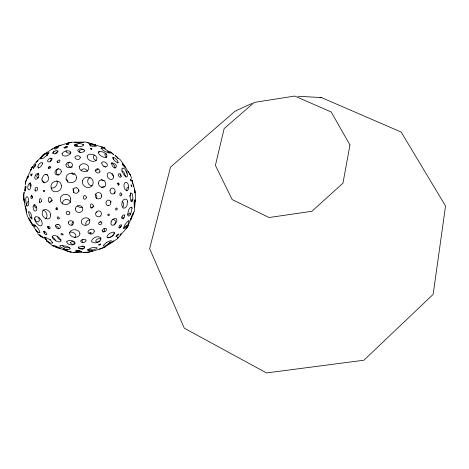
<?xml version="1.0" encoding="UTF-8"?>
<svg xmlns="http://www.w3.org/2000/svg" width="469" height="469" viewBox="0 0 469 469"><rect width="100%" height="100%" fill="white"/><g stroke="black" fill="none" stroke-linecap="round" stroke-linejoin="round"><path stroke-width="0.7" d="M26.411 212.68L25.332 206.079L26.117 208.981L26.416 212.65M113.328 159.255L112.8 157.531M134.316 211.654L135.658 195.239L135.26 193.82M117.221 163.148L117.461 162.374L118.34 162.503M24.968 188.819L25.039 191.176M49.016 229.089L48.805 228.092M25.308 183.42L27.278 177.153M126.706 190.977C126.829 189.769 126.431 187.014 128.336 187.125M25.314 183.344L25.684 181.28M135.008 199.794L134.363 207.398L134.058 202.362A1.888 0.346 -88.9 0 1 134.075 202.116L134.574 200.034L135.107 201.224L135.318 200.937M114.471 193.638L115.104 191.868M24.974 188.262L25.109 186.433M38.323 168.283L38.364 167.75M100.858 239.882L100.495 238.856L99.27 238.621A2.603 1.395 -22.7 0 0 97.224 239.237L96.057 240.192L95.74 241.095L96.133 241.799L97.359 242.033A2.609 1.395 -22.7 0 0 99.41 241.418L100.061 240.972M123.259 218.871C123.582 218.009 123.007 216.461 121.922 217.135M98.074 168.588L97.482 169.737L96.034 170.511A4.157 3.207 21 0 1 94.961 170.581M130.687 192.812L130.423 194.547M131.144 201.658L132 199.378L133.061 200.064M23.45 197.994L24.13 192.261L23.726 194.612L24.183 200.339L23.45 197.994L25.232 206.823M26.622 204.666L26.932 206.149M25.303 185.021L25.549 183.784M32.267 166.993L27.073 177.903M24.183 200.527L24.558 199.108M26.633 204.613L27.143 202.596L27.917 201.67A5.247 2.198 87.7 0 1 28.609 201.576M115.034 168.459C115.368 166.237 113.568 163.411 111.212 163.235M26.457 210.071L26.499 210.962M67.759 182.265L67.419 180.078L65.865 179.099M30.245 182.552L29.916 184.311A3.664 1.454 -70.2 0 0 30.555 185.964L31.118 185.941M126.653 226.943C127.861 223.684 123.951 227.189 123.775 228.444M63.069 234.471L62.406 234.963A0.967 0.604 15.3 0 1 62.031 234.963L60.876 234.224L61.48 233.404A1.266 0.915 20 0 1 61.972 233.404L63.069 234.459M96.555 198.627L96.919 196.3L95.612 194.078M66.264 150.772L66.041 151.411C66.692 153.322 69.353 153.299 71.024 152.917M30.673 174.556L30.86 174.04M56.972 207.691L56.034 209.485M53.964 150.936L52.956 152.519M84.672 247.392L84.572 247.661C82.972 248.869 78.675 249.531 78.323 246.952M31.024 196.288L30.989 198.076L31.822 198.745L32.531 197.783L32.338 196.288M55.389 240.931L55.301 239.765L52.61 237.015M105.203 246.876L99.598 249.039L102.318 248.13A3.142 0.317 -17.6 0 1 103.866 247.679L117.01 239.09L127.275 227.412L133.137 214.327M91.824 148.386L91.637 149.271M91.748 149.013L91.455 149.195A0.821 0.422 16.8 0 1 90.91 149.154L90.716 149.083A0.85 0.434 16.7 0 1 90.318 148.796L90.347 148.409L91.004 148.421A0.874 0.346 22.2 0 1 91.303 148.55L91.543 148.708M34.735 204.812L34.589 205.252A2.82 1.495 83.7 0 0 34.542 205.615L35.292 207.802L36.09 207.831L36.646 207.04A1.554 0.997 78.7 0 0 36.717 206.677M57.734 236.036C56.954 238.264 59.463 239.735 61.339 240.052M122.989 207.151C123.763 205.404 123.886 203.013 122.491 201.541M26.469 179.574L25.684 181.28M119.454 228.063L120.891 226.498A1.94 0.838 -58.6 0 1 121.283 226.463M127.779 226.287L128.166 225.407L127.808 226.205M133.079 214.433L133.958 211.888L132.534 214.034A6.156 0.891 -68.2 0 0 132.199 214.784L130.892 219.304L131.848 217.182M116.089 236.622L116.16 235.872M73.58 192.478L73.821 190.49L72.859 188.591M70.121 248.693L69.037 249.502L66.399 249.754L60.718 247.128A5.522 1.483 25.6 0 1 60.096 245.445L66.492 246.225L69.23 247.386L70.127 248.676M50.5 161.459L51.309 159.325L50.464 158.176M72.091 172.674L72.044 174.034L73.604 174.45A1.665 1.436 -29.7 0 0 74.208 174.058L74.413 173.788M31.13 169.344L30.456 170.804L32.654 166.448L31.282 169.033M35.081 166.231L35.134 166.132A1.97 0.657 -58 0 0 35.503 165.176L35.662 164.373L34.079 166.132A2.181 0.399 -60.7 0 0 33.481 167.345L33.299 168.471L35.069 166.255M110.948 201.031L110.883 202.321M114.454 232.735C113.381 235.561 110.59 237.49 107.624 237.771M130.605 219.422L130.874 218.648L130.617 218.941M55.418 147.114L43.154 154.788L36.752 161.758M120.064 234.94L121.02 233.879M31.03 196.277L31.693 195.614L32.332 196.282M117.86 158.317L118.387 158.475M127.621 215.007L129.456 212.996L130.341 213.647L130.599 214.978M111.276 242.162L109.84 242.479A2.052 0.469 -33.8 0 0 108.673 243.247L107.612 244.519M55.09 153.885L57.048 151.815A2.052 0.686 -32.5 0 1 57.3 151.651L58.344 151.088M81.155 170.511L82.315 169.338A3.658 3.037 -1.6 0 1 83.781 168.893C85.34 168.723 87.128 169.731 87.234 171.425M83.64 144.581L83.711 145.085M103.684 231.985L104.64 230.097L104.065 228.215M37.813 160.562L36.512 161.998L36.752 161.758M120.076 234.922L121.008 233.867M119.624 225.618L118.874 227.043A1.964 0.944 -52.4 0 0 119.196 227.922L120.691 227.043L121.594 225.202A1.97 0.944 -52.4 0 0 120.92 224.721L119.759 225.466M90.945 207.826L93.296 206.559M103.696 166.812L104.323 166.501A1.196 0.821 40.4 0 1 104.757 166.636L105.419 167.351M35.685 164.42L35.38 164.941L35.849 164.637M96.034 212.797L96.79 211.859M129.679 195.819L130.13 195.262M37.602 174.544L36.887 175.682L36.858 176.971L37.391 177.604L38.798 177.153M125.798 228.526L126.097 228.169M100.36 216.068C103.391 213.712 99.68 208.816 96.796 211.789C93.442 214.128 97.499 218.783 100.354 216.074M117.443 237.953L117.83 237.525M127.679 226.498L126.583 227.881L127.433 227.055M113.949 225.073L114.078 224.932A4.022 2.257 -55.3 0 0 115.374 222.066C115.761 220.348 113.744 218.906 112.22 219.773M33.317 165.416L36.582 161.887M43.078 155.544L40.692 157.813L43.101 154.993L46.021 153.299L43.078 155.538M117.479 238.176L118.364 237.079L118.018 237.332M99.176 222.447C97.74 223.514 99.27 225.571 100.712 224.587A1.513 1.108 -31.9 0 0 101.263 224.229C102.752 223.267 101.345 221.128 99.838 222.013A1.823 1.507 -31.2 0 0 99.176 222.447M37.719 174.421L38.745 173.665M82.902 239.196L81.952 240.919L82.884 242.502M73.24 221.69L71.962 223.437L72.062 225.396M101.632 187.623L102.799 186.797L104.974 186.498M49.55 202.121L51.127 200.972L52.329 200.738M69.652 247.398L69.336 247.673C66.938 247.96 63.35 247.802 62.336 245.14M58.32 168.435C55.635 169.86 55.383 174.585 58.871 175.089M94.568 155.075L93.566 155.855L93.366 157.783L94.087 159.143L96.309 160.779M132.135 207.122L131.379 207.069M74.788 237.566C78.487 234.758 72.203 230.607 69.289 232.483M110.907 242.473L107.606 244.531M52.399 148.825L51.397 149.652L51.684 149.57M48.987 152.642L46.537 154.887L46.994 155.438L47.779 155.45M112.326 173.688L112.032 174.198L112.501 175.072A1.126 0.762 63.4 0 0 112.853 175.33L113.234 175.371M106.146 242.819L103.585 245.14L103.256 246.149L104.44 246.143L107.53 244.572A7.668 0.586 -33.5 0 0 108.48 243.939L111.042 241.769L111.393 240.755L110.221 240.744L106.996 242.25A6.906 2.48 -33 0 0 106.146 242.819M86.577 142.359L95.453 144.804M74.331 145.331L76.171 144.78M57.142 209.596L56.849 209.696A1.038 0.85 55.9 0 1 56.262 209.502L55.823 208.512L56.497 207.843A0.915 0.797 69.5 0 1 57.142 208.06L57.546 208.916L57.23 209.537M54.474 147.94L56.421 146.691L60.993 145.249L55.43 147.108M90.107 146.123L90.687 145.789L90.757 144.997L89.444 144.458M69.365 162.092C66.023 163.933 69.019 168.283 72.226 167.081M45.358 218.923C48.694 217 46.578 210.622 42.96 210.118M44.274 233.21L44.848 232.196L44.502 231.07M67.337 146.498L65.572 147.254A8.202 2.486 -13.5 0 1 64.476 147.583L64.007 147.712M90.165 177.599C85.798 179.082 87.639 185.923 92.035 185.8M236.845 110.332L251.982 103.461M91.666 250.651L92.399 249.959L91.074 249.696A2.855 0.885 -5.4 0 0 89.315 249.684L87.568 250.018M86.63 252.428L83.617 252.334L89.274 252.123L92.581 251.085L87.111 252.433L71.153 252.363L57.136 247.538M82.438 249.15L84.484 248.001L84.643 247.503L84.103 246.753L81.958 246.46L78.546 247.222A3.248 1.243 7.6 0 0 79.56 248.717L82.403 249.162M35.796 229.845L38.001 232.389M68.984 142.781L67.577 143.227L71.417 142.465L69.518 142.617L59.059 145.742M83.201 142.353L79.027 142.476L83.201 142.347M48.846 167.128L50.945 167.011M108.562 205.639C112.044 205.363 111.352 198.932 107.759 200.169A3.142 2.685 87.8 0 0 106.557 201.277A3.201 2.89 -63.4 0 0 105.959 202.913C105.806 204.367 107.114 206.061 108.679 205.604M91.144 251.63L100.178 248.933M82.667 207.192L79.965 207.474L77.403 205.979M29.998 217.317L31.065 217.546L32.115 218.917M89.855 219.732C87.351 219.861 85.059 222.476 85.938 224.979M47.697 174.972L45.599 174.228M236.734 110.819L235.286 111.042L170.528 167.081L149.64 248.676L184.311 328.206L266.486 372.937L363.897 360.227L433.151 294.385L445.55 206.002L401.142 132.041L321.417 97.564L297.956 96.245M319.969 97.792L321.417 97.564M66.938 144.563L68.116 144.487M89.556 251.155L89.907 251.132M74.307 142.342L74.929 142.312A3.822 0.352 1 0 1 76.429 142.295L78.446 142.347M71.247 142.224L86.091 142.037M76.312 187.752C72.132 187.014 72.109 193.89 76.195 193.281A2.878 2.843 3.5 0 0 78.241 191.968C79.29 190.391 78.194 188.051 76.324 187.752M69.858 251.888C75.532 252.146 61.281 249.971 69.512 251.771M75.304 252.34L78.053 252.281L73.668 252.293L75.081 252.334M98.173 152.032L99.217 151.827A4.268 1.571 27 0 0 99.451 151.387M106.258 153.603L105.109 153.855L104.816 154.377L105.384 156.036L106.744 157.514M83.781 149.4L82.673 149.341A2.251 1.067 9.1 0 0 82.374 149.341L79.56 150.297L79.449 151.815L80.521 152.654M63.567 248.892L67.102 249.643A2.679 0.698 12 0 1 67.442 249.743M76.177 144.78L77.051 144.903M121.606 170.997L123.834 172.047L125.885 177.083M100.905 148.38L101.732 148.157L101.24 147.659M80.381 142.5L80.686 142.535M83.341 246.237L81.969 246.008M51.086 188.016C54.967 188.978 58.478 184.335 56.995 180.741M76.201 250.194L79.654 250.909L75.656 251.349M86.947 142.5L103.872 147.6M58.127 224.358C54.322 223.115 55.113 228.555 58.138 228.766C61.545 229.218 60.736 224.311 57.857 224.305M131.76 178.425L129.96 174.157M55.365 225.607L57.728 226.832L58.631 228.309M66.815 250.364L65.953 250.135M101.843 146.709L105.22 148.345L104.429 147.77A3.049 0.369 19.9 0 1 104.042 147.647L103.878 147.6M101.187 222.03L100.378 221.796M49.134 242.989L48.817 242.403A2.861 0.363 34.5 0 0 48.541 242.18L46.425 240.837L53.167 246.172M77.057 144.903C78.968 145.742 74.905 146.469 74.272 145.695M93.923 144.3L95.447 144.798M58.039 247.849L60.53 248.547A4.338 0.61 22.4 0 0 58.777 247.345L55.336 245.891A2.14 0.305 22.4 0 0 55.072 245.797L52.804 245.316A4.338 0.61 22.4 0 0 53.53 246.166L57.107 247.573M57.247 247.509L57.81 247.82L55.747 246.817L57.241 247.503M64.118 249.508L63.62 249.279M45.1 239.02L46.765 239.659L44.491 237.009M42.615 180.641L43.635 181.403L44.133 182.986M119.278 158.991L120.275 159.683L124.308 165.463L129.004 173.055M44.098 238.375L42.228 236.663M50.183 239.354L50.623 239.671M37.901 167.023L38.364 167.744M84.004 246.436L84.666 247.269M112.296 153.709C117.789 157.314 105.525 148.227 111.593 153.146M83.277 144.769C80.756 142.869 77.233 143.62 74.512 144.669L74.407 145.413C76.793 146.768 81.852 147.518 83.488 145.044L83.283 144.774M122.28 163.728L124.385 166.161L124.308 165.463M37.878 234.019L41.143 236.669M101.234 179.351L102.019 180.02A3.852 3.242 56.9 0 0 104.206 180.712M130.628 175.418L130.142 174.861M57.716 162.837L56.919 161.694M32.631 197.654L31.833 196.74L31.359 195.145M85.938 240.105L84.959 239.395L82.808 239.366A4.233 2.462 -9.1 0 0 82.233 239.53L80.762 240.65L80.791 241.658L81.788 242.379L83.933 242.409A4.244 2.474 -9 0 0 84.508 242.239L85.974 241.13L85.95 240.116M127.357 173.29L127.152 173.026A2.574 0.557 63.6 0 1 127.029 172.85M47.979 226.609L48.805 228.086M128.096 171.238L129.96 174.151M34.935 190.197L35.497 190.924M32.724 224.487L29.893 220.324M36.775 231.833L35.767 229.851M129.966 174.597L129.714 174.222M106.621 154.594C104.851 152.466 101.345 150.719 98.619 151.979L98.408 152.507C98.66 156.312 108.685 160.24 106.668 154.682M39.349 201.6L39.824 202.362M34.536 218.794L36.248 221.268L38.13 222.048L39.332 220.741L38.786 217.311M126.888 172.621L126.601 172.076M120.973 175.963L120.164 173.682M130.687 180.536L130.857 180.923M133.395 186.041L133.642 186.363L132.182 180.295L132.422 181.99M27.483 178.114L27.595 178.261A1.243 0.334 -75.2 0 0 27.829 178.085L28.509 176.045L27.472 177.575A1.243 0.334 -75.2 0 0 27.472 178.097M126.413 171.636L126.179 170.81M70.502 202.555C69.916 199.642 65.971 198.223 63.802 200.38A4.473 4.192 71.8 0 0 62.606 202.901L62.647 204.079M118.616 185.29L118.182 183.25M58.637 228.315L58.824 228.878M34.899 224.897L35.152 226.515A5.499 0.815 54.9 0 1 33.662 225.566M133.155 185.314L133.09 185.062A4.878 0.416 78 0 1 132.985 184.651M26.463 212.926L27.607 216.983M133.624 185.648L135.623 193.392M79.038 191.358L78.827 189.886M24.652 202.672L24.365 201.394M132.621 183.045L132.733 183.59M29.887 220.283L29.694 219.087M93.8 206.084C89.227 198.668 89.262 213.184 93.8 206.114M65.461 249.989A2.667 0.34 15.6 0 1 64.828 249.778M91.596 148.743A0.874 0.346 22.2 0 1 91.795 148.995M79.032 143.28A3.394 0.786 3.6 0 1 78.188 143.309M37.907 233.275A2.445 0.369 55 0 1 37.491 232.8M33.135 206.495C32.842 214.081 39.419 211.238 35.679 205.627A3.816 1.876 77.5 0 0 34.606 204.736L33.657 205.053L33.135 206.495M121.94 169.028C121.952 172.24 123.787 175.57 126.683 177.042L127.404 176.203L127.257 174.579A7.78 2.327 66.2 0 0 127.017 173.636C126.202 171.584 125.053 167.544 122.333 168.131L121.94 169.028M69.858 212.879C70.18 214.849 67.272 215.494 66.446 213.829A1.905 1.688 36.9 0 1 66.164 212.674C66.387 210.628 69.688 210.962 69.858 212.879M99.979 171.308C100.061 173.589 96.69 173.389 95.805 171.801A2.345 1.876 29.1 0 1 95.418 170.141C96.251 167.709 99.909 169.098 99.979 171.308M127.539 201.594L127.023 205.311A7.311 4.004 -76.3 0 1 126.624 206.19L125.481 207.708L123.646 208.277C121.653 207.075 121.506 204.226 122.169 202.186A3.523 2.322 -80 0 1 122.743 200.92C123.74 198.323 127.615 198.528 127.539 201.594M25.959 186.603L25.924 187.407A2.75 0.328 -79.1 0 1 25.777 188.444L25.004 191.076L24.945 190.056A2.755 0.328 -79.1 0 1 25.091 189.025L25.959 186.603M75.362 208.553C74.723 214.286 84.549 213.319 82.556 207.796C81.424 204.332 75.773 205.023 75.362 208.553M117.15 208.898L117.068 209.414A0.991 0.662 -79.5 0 1 116.91 209.772L115.702 210.012L115.65 208.723A0.991 0.662 -79.5 0 1 115.808 208.365L116.599 207.919L117.15 208.898M50.617 214.949C51.08 222.195 41.225 218.384 42.233 212.779C42.538 206.548 50.992 210.329 50.617 214.949M134.433 191.288L134.462 192.097A1.876 0.334 -89 0 0 134.802 192.952C135.447 191.739 133.97 186.938 134.433 191.288M121.834 194.711C118.833 199.571 119.695 188.503 121.834 194.711M61.328 185.454C62.588 191.915 51.801 194.711 51.098 187.565C49.696 180.817 60.642 178.337 61.328 185.454M98.584 183.092C97.992 186.709 103.45 189.283 105.355 185.794A4.303 3.594 54.4 0 0 105.625 183.285C105.302 179.217 98.226 178.396 98.584 183.092M101.685 195.901C101.779 200.222 94.644 199.741 95.365 195.391C95.617 191.323 101.978 191.798 101.685 195.901M48.231 167.961L48.366 168.57C51.977 169.362 49.685 164.039 48.231 167.961M130.071 196.734L130.534 199.694A4.397 1.36 87.8 0 0 132.047 201.652L132.862 199.266A2.163 0.668 87.8 0 0 132.891 198.991L132.657 195.239A4.397 1.36 87.8 0 0 131.15 193.257L130.142 195.561A3.617 1.565 84 0 0 130.101 196.024L130.071 196.734M30.919 184.211C31.013 186.093 31.013 189.447 28.767 189.898C26.141 188.526 29.354 180.149 30.919 184.211M70.614 242.455C70.713 246.207 78.253 243.065 73.117 241.74A2.368 1.419 15.8 0 0 71.54 241.699L70.614 242.455M30.954 175.289L31.271 175.963A1.178 0.481 -71 0 0 31.663 175.658L32.214 173.893A1.184 0.393 -58.2 0 0 31.927 173.87L30.954 175.289M128.635 187.664L128.635 187.694A8.002 3.506 83.6 0 1 128.535 188.679L127.545 190.69C125.018 191.135 123.974 187.641 123.957 185.613A3.711 2.052 79.1 0 1 124.097 184.217L125.217 182.382C128.014 181.667 128.746 185.636 128.635 187.664M41.723 201.189C37.502 206.583 39.625 193.175 41.723 201.189M70.702 199.032C71.693 206.061 60.319 206.442 60.337 199.524C59.862 192.911 70.379 192.589 70.702 199.032M111.481 163.206C113.439 172.498 121.219 165.106 111.886 162.673L111.481 163.2M131.994 208.4L130.851 213.319A2.351 0.668 -70.5 0 1 130.722 213.594L128.975 216.115L128.166 215.916L127.715 214.075L128.588 210.094A2.181 0.909 -73.1 0 1 128.711 209.831L129.426 208.582A4.086 1.694 -73.1 0 1 131.203 207.368L131.848 207.72L131.994 208.4M52.041 158.657C52.188 160.545 48.571 163.3 47.486 161.184C47.662 159.384 50.646 156.998 52.041 158.657M62.008 153.785L62.717 155.444L63.678 155.796A4.614 2.773 -14.4 0 0 67.219 155.755L69.688 154.483L70.684 153.111L70.696 151.909L69.084 150.971A4.315 2.122 -11.1 0 0 65.777 151.012L63.338 152.12L62.008 153.785M101.726 162.925C101.591 165.469 105.548 168.342 107.319 165.903C108.233 163.206 103.092 159.865 101.726 162.925M116.119 236.575L116.435 236.751L117.344 235.954A2.855 0.592 -50 0 0 117.608 235.649L118.399 234.523A1.976 0.41 -50 0 0 118.434 233.943L117.174 234.793A1.982 0.692 -51.1 0 0 116.986 235.004L116.119 236.575M87.181 156.066C86.39 161.096 96.708 163.927 96.983 158.27A5.634 3.535 28.8 0 0 95.178 155.509C92.827 154.195 88.729 153.052 87.181 156.066M89.802 220.665C90.564 225.325 83.324 227.219 81.495 223.045C79.578 218.079 88.67 215.464 89.802 220.665M28.632 201.318C29.518 207.005 26 207.972 25.924 201.617C24.699 194.324 29.084 195.831 28.632 201.318M102.136 230.59L102.647 231.932L105.003 231.657A3.863 2.398 -32.5 0 0 105.478 231.346L106.58 229.88L106.434 228.86L105.543 228.356L103.719 228.808A3.858 2.38 -32.5 0 0 103.244 229.118L102.136 230.59M110.057 190.367C109.271 192.929 112.976 195.608 114.577 192.911A2.802 2.152 -85.7 0 0 114.969 192.056C115.995 189.728 112.677 186.457 110.784 188.784A2.808 2.392 86.3 0 0 110.057 190.367M41.929 178.877L42.087 180.882L43.312 182.5C53.548 183.098 46.384 166.724 41.929 178.877M128.975 220.799L128.33 223.707L127.38 225.548A7.311 1.524 -50.2 0 1 126.7 226.316L124.408 228.333L123.605 228.339L124.32 225.712L125.798 223.607A3.723 1.296 -51.4 0 1 126.149 223.209L128.289 220.752L128.975 220.799M47.557 226.82C47.322 229.921 52.522 228.673 49.134 226.55A1.841 1.149 39.5 0 0 48.483 226.328L47.557 226.82M43.693 231.452L43.875 232.501L45.018 234.054A1.847 0.709 50.7 0 0 45.393 234.365A2.409 0.926 50.7 0 0 45.892 234.658L46.677 234.553L46.959 233.838L45.329 231.944A1.847 0.709 50.7 0 0 44.784 231.51L43.693 231.452M114.506 233.204C113.785 235.942 110.526 237.842 107.811 237.824A4.385 2.157 -33 0 1 107.231 235.971L109.5 233.427A2.169 1.067 -33 0 1 109.764 233.251L113 232.137L113.791 232.167L114.506 233.204M124.596 215.828L124.133 217.862L122.204 218.859C120.92 217.616 122.538 214.96 124.021 214.714L124.596 215.828M80.31 157.584C78.194 163.235 70.502 155.327 78.528 155.808A2.767 1.958 2.5 0 1 80.135 156.992L80.31 157.584M66.51 144.358L67.518 144.259A1.501 0.299 -4.5 0 0 68.374 144.176C70.414 143.59 66.979 143.473 66.51 144.358M43.429 190.842L43.435 191.293A0.791 0.563 -86.8 0 0 43.74 191.798L44.373 191.657L44.643 190.819A0.844 0.651 -77.6 0 0 44.315 190.291L43.435 190.813M107.882 214.937L108.257 215.681L109.048 215.482A0.803 0.58 -55.6 0 0 109.271 215.23L109.324 214.157L108.327 214.134A1.096 0.897 -57.9 0 0 108.022 214.48L107.882 214.937M94.339 231.059C94.433 234.518 88.594 235.438 87.873 232.02C88.236 229.294 93.823 227.6 94.339 231.059M42.638 163.212C42.046 165.164 40.574 167.761 38.27 167.791C36.811 165.827 40.152 161.869 42.433 162.643L42.638 163.212M79.519 166.284C78.088 171.947 88.506 173.935 88.834 167.99C88.811 163.382 81.207 162.034 79.519 166.284M35.064 189.271L35.064 189.306A1.812 0.92 -83.9 0 0 35.339 190.66C36.306 191.885 37.655 190.056 37.579 189.007A1.864 1.167 -77.1 0 0 37.303 187.653C36.336 186.439 35.005 188.233 35.064 189.271M52.047 200.075C46.859 208.324 47.246 190.731 52.047 200.075M113.621 176.836C113.316 181.919 106.662 178.918 107.249 175.037C107.155 170.323 113.791 173.495 113.621 176.836M76.482 177.563C76.922 183.778 66.317 184.645 66.094 178.337C65.719 172.164 76.248 171.038 76.482 177.563M28.621 211.836L29.441 215.693L31.622 218.9L31.91 217.434L30.942 213.788A4.039 1.454 71.8 0 0 30.163 212.463L29.365 211.748L28.621 211.836M121.154 176.508C120.785 178.29 118.657 176.532 118.434 175.476A2.398 1.278 56.4 0 1 118.217 174.609C118.352 172.633 120.744 174.327 120.932 175.476A2.404 1.284 56.4 0 1 121.149 176.344L121.154 176.508M58.168 147.36C54.351 151.082 52.376 147.753 58.168 147.36M79.965 233.591C79.243 239.389 69.424 238.018 69.518 232.606C71.165 228.344 79.273 228.808 79.965 233.591M40.727 158.85C43.5 159.126 46.97 155.268 48.753 152.882C46.109 152.29 42.122 156.13 40.727 158.85M82.603 180.624C80.973 185.472 87.715 189.763 91.455 186.304A5.218 4.942 45.7 0 0 93.149 182.676C93.595 176.813 84.168 174.808 82.603 180.624M52.862 152.982L52.774 153.539C59.276 155.374 59.182 146.445 52.862 152.982M111.13 221.825L110.971 224.088L111.927 225.208L113.791 225.038L115.175 224.035A6.056 3.682 -53.7 0 0 115.737 223.391L116.922 220.629L116.482 218.959L115.063 218.378L112.578 219.521A7.146 5.106 -55.4 0 0 111.886 220.307L111.13 221.825M131.801 186.381L131.085 185.407A1.389 0.416 66.5 0 1 131.044 185.237L131.144 184.768L131.801 186.381M66.018 164.73L66.123 166.049A3.447 2.849 -20.8 0 0 70.344 167.445C76.664 164.9 67.823 158.68 66.018 164.73M131.402 180.975L130.634 179.129L131.402 180.975M113.099 157.549L113.047 158.282A4.362 1.759 42.4 0 0 113.293 158.897A3.465 1.395 42.4 0 0 114.014 159.993C114.624 161.137 119.108 164.349 117.76 161.219A3.019 0.862 47.1 0 0 117.127 160.263L114.606 157.801L113.099 157.549M59.317 218.185L58.701 218.935A1.12 0.915 27.6 0 1 58.015 218.935L57.066 217.921L57.669 216.918A1.272 1.126 37 0 1 58.449 216.918L59.317 218.185M100.899 238.293C100.448 242.479 94.802 244.214 91.754 241.746L91.502 240.878C92.563 237.83 97.892 235.309 100.647 237.578L100.899 238.293M86.683 197.443C82.251 203.933 82.644 190.596 86.683 197.443M68.38 222.189C67.958 224.071 70.209 225.771 71.945 225.126A2.902 2.533 3.8 0 0 73.123 224.176C74.272 222.359 72.079 220.301 70.221 220.805A2.808 2.304 26.6 0 0 68.89 221.356L68.38 222.189M349.968 145.003L342.95 183.197L311.891 211.29L269.112 217.516L232.178 199.577L215.406 165.387L224.164 128.535L254.286 102.412L294.731 96.063L331.173 111.956L349.968 145.003M61.357 171.349C61.24 173.964 57.757 176.291 55.629 174.251A3.441 2.808 -41.1 0 1 55.53 170.751L56.227 169.93A3.465 2.761 -34.6 0 1 59.135 168.94L60.747 169.667L61.357 171.349M110.227 153.023L108.544 152.929L104.112 150.971A5.763 1.524 27.4 0 1 102.002 149.377C100.202 145.894 106.404 149.887 107.565 150.76A4.327 0.598 31.6 0 1 108.872 151.704L110.227 153.023M34.946 217.399C34.19 219.932 35.703 222.482 37.508 224.164A5.939 2.298 51.1 0 0 39.244 225.53C43.852 227.805 42.251 219.943 39.695 218.443A6.32 3.177 56 0 0 37.825 216.977L35.855 216.614L34.946 217.399M89.772 232.859C90.816 235.362 92.416 230.883 89.772 232.859M84.49 151.03L82.949 152.155L80.768 152.372A3.301 1.823 -0.2 0 1 78.446 151.657C76.183 149.752 80.064 148.163 81.688 148.919A3.863 1.641 4.8 0 1 83.845 149.582L84.655 150.514L84.49 151.03M57.277 161.213C58.93 166.249 62.236 156.769 57.277 161.213M117.678 183.227L117.643 183.326A1.378 0.909 73.3 0 0 117.59 183.842L118.305 185.067L119.185 184.639A1.378 0.915 73.3 0 0 119.237 184.129L118.522 182.91L117.678 183.227M66.997 241.259L66.75 241.928C67.167 244.05 69.699 244.695 71.581 244.871A6.531 3.318 11.1 0 0 72.431 244.877L74.055 244.537L75.104 243.329C74.694 241.195 72.167 240.562 70.28 240.363A6.443 3.987 14.7 0 0 69.406 240.357L66.997 241.259M109.646 152.554L108.081 151.839A1.208 0.305 23.3 0 1 107.694 151.323L108.398 151.399L109.646 152.554M112.367 241.898L113.774 240.984L112.367 241.898M64.177 147.629L64.112 147.893A1.917 0.569 -19.7 0 0 64.728 148.069C69.488 147.987 67.038 145.032 64.177 147.629M35.568 175.101L35.157 175.945A2.99 1.636 -65.9 0 0 34.847 178.138C35.392 180.682 38.294 178.372 38.511 176.819A2.99 1.641 -65.9 0 0 38.81 174.62C38.511 172.51 36.025 173.764 35.568 175.101M87.902 249.631C87.246 251.9 91.695 250.165 92.973 250.006A7.674 1.466 -14.6 0 0 94.011 249.701L96.849 248.459L97.083 247.79L94.128 247.368L91.426 247.872A3.377 1.108 -13.1 0 0 90.968 248.013L87.902 249.631M52.229 236.423L52.2 237.484L53.624 239.325L57.042 241.371A7.651 3.043 29.7 0 0 57.957 241.682L59.698 241.922L60.9 241.113C60.689 238.733 58.602 237.033 56.579 236.065A4.203 2.163 33.9 0 0 55.078 235.561L53.425 235.514L52.235 236.405M52.68 242.708L52.469 243.089C48.753 243.763 46.308 239.876 44.344 237.425C47.093 237.414 51.057 239.999 52.68 242.708M28.457 217.821L28.474 218.466L32.754 225.63L30.039 220.096A6.888 0.715 63 0 0 29.582 219.31L28.462 217.815M39.918 232.208C39.419 233.199 38.095 231.962 37.473 231.627A8.108 2.099 46.5 0 1 36.676 231C27.8 219.51 38.399 225.853 39.918 232.208M89.274 144.581L90.335 145.671A3.107 0.897 9.3 0 0 92.094 146.211L96.309 146.328L95.037 145.554A4.192 0.616 13.2 0 0 93.542 145.097L89.28 144.575M75.943 250.821L76.336 251.413L79.437 251.689A4.719 0.551 2.4 0 0 80.047 251.689L81.911 251.443L78.065 250.493A1.548 0.387 5 0 0 77.86 250.493L75.943 250.821M100.589 244.326L99.944 244.965L98.918 245.111A1.196 0.399 -13.2 0 1 98.578 244.73L100.278 243.933A1.196 0.434 -32.8 0 1 100.589 244.326M125.522 167.89L122.802 165.141A4.303 0.686 51.6 0 1 122.491 164.672C121.506 161.875 124.983 166.653 125.534 167.896M118.141 158.317C111.933 153.099 116.711 155.86 118.141 158.317M39.806 234.922L39.589 234.852A2.269 0.293 42.3 0 0 40.299 235.901L42.79 237.871A2.269 0.293 42.3 0 0 42.087 236.827L39.806 234.922"/></g></svg>
